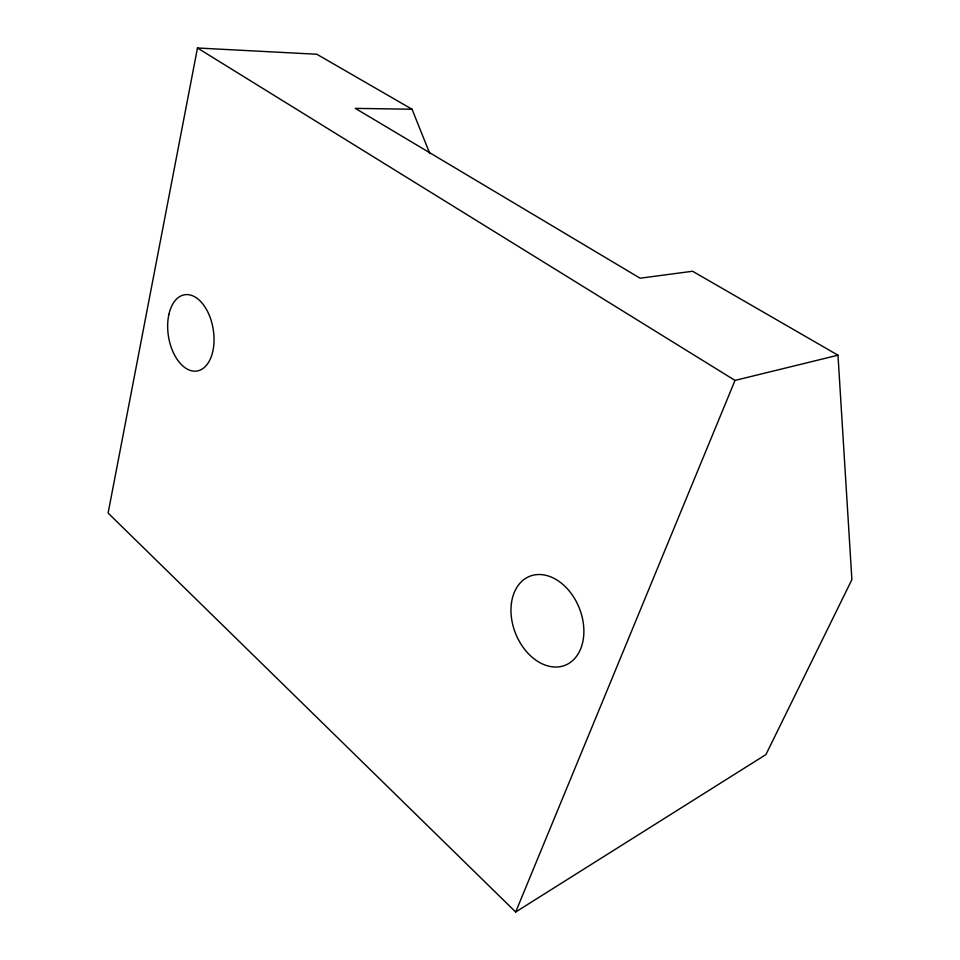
<?xml version="1.0" encoding="UTF-8"?>
<svg xmlns="http://www.w3.org/2000/svg" width="960" height="960" viewBox="0 0 960 960"><rect width="100%" height="100%" fill="white"/><g stroke="black" fill="none" stroke-linecap="round" stroke-linejoin="round"><path stroke-width="1.44" d="M412.044 109.236L316.812 54.24L197.472 48L108.108 513.06L515.676 912L765.924 754.572L851.892 579.636L837.984 355.2L692.592 271.248L640.104 278.208L355.32 108.372L412.044 109.236L429.804 153.6M515.676 912L735.024 380.412L837.984 355.2M197.472 48L735.024 380.412M511.428 603.228A47.892 34.308 68.3 0 0 560.412 666.612A47.892 34.308 68.3 0 0 570.42 592.44A47.892 34.308 68.3 0 0 511.428 603.228M168.888 314.412A38.628 22.656 80.8 0 0 195.312 371.172A38.628 22.656 80.8 0 0 208.32 313.068A38.628 22.656 80.8 0 0 168.888 314.412"/></g></svg>
